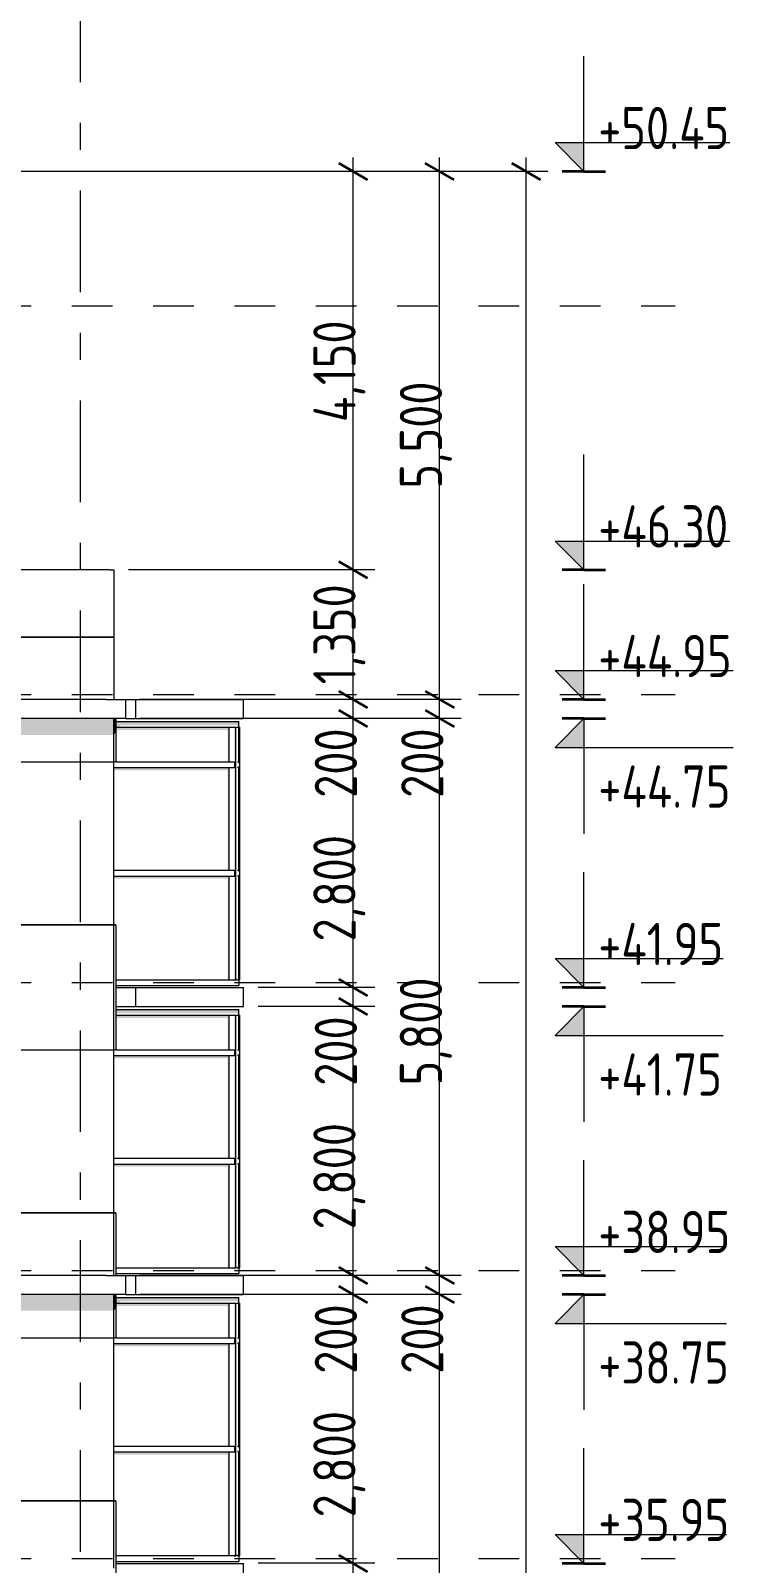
# Model space of a CAD drawing. Header units: millimetres. Extents: x 18162 to 7085488, y 72188 to 247925.
# Drawn here: x 4839423 to 4846736, y 118787 to 134753 of the extents above; entities that cross this region are included whole.
import ezdxf
from ezdxf.enums import TextEntityAlignment as Align

# ---------------------------------------------------------------- set-up
doc = ezdxf.new("R2010")
doc.units = ezdxf.units.MM
doc.header["$MEASUREMENT"] = 0
doc.linetypes.add('Dashed', pattern=[423.333333, 211.666667, -211.666667])
doc.linetypes.add('Double Dashed', pattern=[1093.611073, 529.166651, -211.666656, 141.111112, -211.666656])
for name, color, linetype in [('Finish - Wall', 7, 'Continuous'), ('Structural - Bearing', 7, 'Continuous'), ('Structural - Grid', 7, 'Continuous')]:
    doc.layers.add(name, color=color, linetype=linetype)
doc.styles.add('GENERATED_STYLE_3', font='', dxfattribs={"width": 0.8})
doc.styles.get('GENERATED_STYLE_3').set_extended_font_data('ISOCPEUR MON')
doc.dimstyles.new('GENERATED_STYLE__15', dxfattribs={"dimtxt": 440.00001, "dimasz": 228, "dimexe": 0.18, "dimexo": 150, "dimgap": 0, "dimtad": 1, "dimdec": 0, "dimzin": 0, "dimdsep": 46, "dimtxsty": 'GENERATED_STYLE_3', "dimblk": 'ARROWHEAD_2', "dimblk1": 'ARROWHEAD_2', "dimblk2": 'ARROWHEAD_2', "dimcen": 0.09, "dimclrd": 13, "dimclre": 13, "dimclrt": 13, "dimadec": 0, "dimazin": 0, "dimtfac": 1, "dimtdec": 4, "dimtmove": 0, "dimatfit": 3, "dimfxl": 1, "dimtolj": 1, "dimtzin": 0, "dimarcsym": 0})

# ---------------------------------------------------------------- blocks, each defined once
blk = doc.blocks.new('*X1899', base_point=(4860813, 82837))
at = {"layer": 'Structural - Bearing', "color": 8, "linetype": 'Continuous', "lineweight": 13}
for p, q in [((4834113, 121587), (4834113, 121557)), ((4835713, 121587), (4835713, 121557)), ((4837313, 121587), (4837313, 119437)), ((4838913, 121587), (4838913, 121137)), ((4837009, 121137), (4837313, 121137)), ((4837313, 121137), (4837640, 121137)), ((4839240, 121137), (4840013, 121137)), ((4840013, 121137), (4840290, 121137)), ((4837313, 119437), (4837009, 119437)), ((4837009, 119437), (4837313, 119437)), ((4837313, 119437), (4837640, 119437)), ((4837313, 119437), (4837313, 118837)), ((4837640, 119437), (4837313, 119437)), ((4838913, 119437), (4840013, 119437)), ((4838913, 119437), (4838913, 118837)), ((4840013, 119437), (4839240, 119437)), ((4840290, 119437), (4840013, 119437)), ((4840013, 119437), (4840290, 119437)), ((4834113, 118807), (4834113, 118787)), ((4835713, 118807), (4835713, 118787)), ((4837313, 118837), (4837313, 118737)), ((4838913, 118837), (4838913, 118737))]:
    blk.add_line(p, q, dxfattribs=at)
blk = doc.blocks.new('*X1903', base_point=(4860813, 82837))
at = {"layer": 'Structural - Bearing', "color": 7, "linetype": 'Continuous', "lineweight": 9}
for p, q in [((4840310, 119437), (4840290, 119437)), ((4840290, 119437), (4840310, 119437))]:
    blk.add_line(p, q, dxfattribs=at)
blk = doc.blocks.new('*X1915', base_point=(4860813, 82837))
at = {"layer": 'Structural - Bearing', "color": 8, "linetype": 'Continuous', "lineweight": 13}
for p, q in [((4837313, 124737), (4837313, 122437)), ((4838913, 124737), (4838913, 124137)), ((4834113, 124587), (4834113, 124557)), ((4835713, 124587), (4835713, 124557)), ((4837009, 124137), (4837313, 124137)), ((4837313, 124137), (4837640, 124137)), ((4839240, 124137), (4840013, 124137)), ((4840013, 124137), (4840290, 124137)), ((4837313, 122437), (4837009, 122437)), ((4837009, 122437), (4837313, 122437)), ((4837313, 122437), (4837640, 122437)), ((4837313, 122437), (4837313, 121837)), ((4837640, 122437), (4837313, 122437)), ((4838913, 122437), (4840013, 122437)), ((4838913, 122437), (4838913, 121837)), ((4840013, 122437), (4839240, 122437)), ((4840290, 122437), (4840013, 122437)), ((4840013, 122437), (4840290, 122437)), ((4837313, 121837), (4837313, 121787)), ((4838913, 121837), (4838913, 121787)), ((4834113, 121807), (4834113, 121787)), ((4835713, 121807), (4835713, 121787))]:
    blk.add_line(p, q, dxfattribs=at)
blk = doc.blocks.new('*X1918', base_point=(4860813, 82837))
at = {"layer": 'Structural - Bearing', "color": 7, "linetype": 'Continuous', "lineweight": 9}
blk.add_line((4840513, 121787), (4840513, 121587), dxfattribs=at)
blk = doc.blocks.new('*X1921', base_point=(4860813, 82837))
at = {"layer": 'Structural - Bearing', "color": 7, "linetype": 'Continuous', "lineweight": 9}
blk.add_line((4840310, 121137), (4840290, 121137), dxfattribs=at)
blk = doc.blocks.new('*X1922', base_point=(4860813, 82837))
at = {"layer": 'Structural - Bearing', "color": 7, "linetype": 'Continuous', "lineweight": 9}
for p, q in [((4840310, 122437), (4840290, 122437)), ((4840290, 122437), (4840310, 122437))]:
    blk.add_line(p, q, dxfattribs=at)
blk = doc.blocks.new('*X1929', base_point=(4860813, 82837))
at = {"layer": 'Structural - Bearing', "color": 8, "linetype": 'Continuous', "lineweight": 13}
for p, q in [((4834113, 127587), (4834113, 127557)), ((4835713, 127587), (4835713, 127557)), ((4837313, 127587), (4837313, 125437)), ((4838913, 127587), (4838913, 127137)), ((4837009, 127137), (4837313, 127137)), ((4837313, 127137), (4837640, 127137)), ((4839240, 127137), (4840013, 127137)), ((4840013, 127137), (4840290, 127137)), ((4837313, 125437), (4837009, 125437)), ((4837009, 125437), (4837313, 125437)), ((4837313, 125437), (4837640, 125437)), ((4837313, 125437), (4837313, 124837)), ((4837640, 125437), (4837313, 125437)), ((4838913, 125437), (4840013, 125437)), ((4838913, 125437), (4838913, 124837)), ((4840013, 125437), (4839240, 125437)), ((4840290, 125437), (4840013, 125437)), ((4840013, 125437), (4840290, 125437)), ((4834113, 124807), (4834113, 124787)), ((4835713, 124807), (4835713, 124787)), ((4837313, 124837), (4837313, 124737)), ((4838913, 124837), (4838913, 124737))]:
    blk.add_line(p, q, dxfattribs=at)
blk = doc.blocks.new('*X1931', base_point=(4860813, 82837))
at = {"layer": 'Structural - Bearing', "color": 7, "linetype": 'Continuous', "lineweight": 9}
blk.add_line((4840513, 124787), (4840513, 124587), dxfattribs=at)
blk = doc.blocks.new('*X1933', base_point=(4860813, 82837))
at = {"layer": 'Structural - Bearing', "color": 7, "linetype": 'Continuous', "lineweight": 9}
for p, q in [((4840310, 125437), (4840290, 125437)), ((4840290, 125437), (4840310, 125437))]:
    blk.add_line(p, q, dxfattribs=at)
blk = doc.blocks.new('*X1946', base_point=(4860813, 82837))
at = {"layer": 'Structural - Bearing', "color": 7, "linetype": 'Continuous', "lineweight": 9}
blk.add_line((4840513, 127787), (4840513, 127587), dxfattribs=at)
blk = doc.blocks.new('*X1950', base_point=(4860813, 82837))
at = {"layer": 'Structural - Bearing', "color": 7, "linetype": 'Continuous', "lineweight": 9}
for p, q in [((4840290, 128437), (4840240, 128437)), ((4840240, 128437), (4840290, 128437))]:
    blk.add_line(p, q, dxfattribs=at)
blk = doc.blocks.new('*X1951', base_point=(4860813, 82837))
at = {"layer": 'Structural - Bearing', "color": 7, "linetype": 'Continuous', "lineweight": 9}
for p, q in [((4830913, 129137), (4830913, 128437)), ((4832513, 129137), (4832513, 128437)), ((4834113, 129137), (4834113, 128437)), ((4835713, 129137), (4835713, 128437)), ((4837313, 129137), (4837313, 128437)), ((4838913, 129137), (4838913, 128437)), ((4829790, 128437), (4830413, 128437)), ((4830413, 128437), (4829790, 128437)), ((4830913, 128437), (4830413, 128437)), ((4830413, 128437), (4830913, 128437)), ((4830913, 128437), (4832013, 128437)), ((4830913, 128437), (4830913, 127837)), ((4832013, 128437), (4830913, 128437)), ((4832513, 128437), (4832013, 128437)), ((4832013, 128437), (4832513, 128437)), ((4832513, 128437), (4833613, 128437)), ((4832513, 128437), (4832513, 127837)), ((4833613, 128437), (4832513, 128437)), ((4834113, 128437), (4833613, 128437)), ((4833613, 128437), (4834113, 128437)), ((4834113, 128437), (4835213, 128437)), ((4834113, 128437), (4834113, 127837)), ((4835213, 128437), (4834113, 128437)), ((4835713, 128437), (4835213, 128437)), ((4835213, 128437), (4835713, 128437)), ((4835713, 128437), (4836813, 128437)), ((4835713, 128437), (4835713, 127837)), ((4836813, 128437), (4835713, 128437)), ((4837313, 128437), (4836813, 128437)), ((4836813, 128437), (4837313, 128437)), ((4837313, 128437), (4838413, 128437)), ((4837313, 128437), (4837313, 127837)), ((4838413, 128437), (4837313, 128437)), ((4838913, 128437), (4838413, 128437)), ((4838413, 128437), (4838913, 128437)), ((4838913, 128437), (4840013, 128437)), ((4838913, 128437), (4838913, 127837)), ((4840013, 128437), (4838913, 128437)), ((4840240, 128437), (4840013, 128437)), ((4840013, 128437), (4840240, 128437)), ((4830913, 127837), (4830913, 127787)), ((4832513, 127837), (4832513, 127787)), ((4834113, 127837), (4834113, 127787)), ((4835713, 127837), (4835713, 127787)), ((4837313, 127837), (4837313, 127787)), ((4838913, 127837), (4838913, 127787))]:
    blk.add_line(p, q, dxfattribs=at)
blk = doc.blocks.new('*D2077', base_point=(4860813, 82837))
at = {"color": 12, "linetype": 'Continuous', "lineweight": 35}
for p, q in [((4842630, 118873), (4842930, 118700)), ((4842630, 118673), (4842930, 118500))]:
    blk.add_line(p, q, dxfattribs=at)
at = {"color": 13, "linetype": 'Continuous', "lineweight": 13}
for p, q in [((4843005, 118787), (4841790, 118787)), ((4842780, 118587), (4842780, 118787)), ((4843005, 118587), (4841790, 118587))]:
    blk.add_line(p, q, dxfattribs=at)
blk = doc.blocks.new('ARROWHEAD_2')
at = {"color": 0, "linetype": 'Continuous', "lineweight": 0}
for p, q in [((0, 0), (-1, 0)), ((-0.378, -0.655), (0.378, 0.655))]:
    blk.add_line(p, q, dxfattribs=at)
blk = doc.blocks.new('*D2078', base_point=(4860813, 82837))
at = {"color": 12, "linetype": 'Continuous', "lineweight": 35}
for p, q in [((4842630, 121673), (4842930, 121500)), ((4842630, 118873), (4842930, 118700))]:
    blk.add_line(p, q, dxfattribs=at)
at = {"color": 13, "linetype": 'Continuous', "lineweight": 13}
for p, q in [((4843005, 121587), (4841790, 121587)), ((4842780, 118787), (4842780, 121587)), ((4843005, 118787), (4841790, 118787))]:
    blk.add_line(p, q, dxfattribs=at)
at = {"color": 13, "lineweight": 13, "char_height": 440, "attachment_point": 7, "rotation": 90, "style": 'GENERATED_STYLE_3'}
for s, insert in [('\\A1;{\\pql;\\fISOCPEUR MON|b0|i0|c0|p0;\\W0.800000;200}', (4842820, 120762)), ('\\A1;{\\pql;\\fISOCPEUR MON|b0|i0|c0|p0;\\W0.800000;2,800}', (4842908, 119265))]:
    blk.add_mtext(s, dxfattribs=dict(at, insert=insert))
blk = doc.blocks.new('*D2079', base_point=(4860813, 82837))
at = {"color": 12, "linetype": 'Continuous', "lineweight": 35}
for p, q in [((4842630, 121873), (4842930, 121700)), ((4842630, 121673), (4842930, 121500))]:
    blk.add_line(p, q, dxfattribs=at)
at = {"color": 13, "linetype": 'Continuous', "lineweight": 13}
for p, q in [((4842780, 121587), (4842780, 121787)), ((4843005, 121587), (4841790, 121587))]:
    blk.add_line(p, q, dxfattribs=at)
blk = doc.blocks.new('*D2080', base_point=(4860813, 82837))
at = {"color": 13, "linetype": 'Continuous', "lineweight": 13}
for p, q in [((4843005, 124587), (4841790, 124587)), ((4842780, 121787), (4842780, 124587)), ((4843005, 121787), (4841790, 121787)), ((4842780, 121587), (4842780, 121787))]:
    blk.add_line(p, q, dxfattribs=at)
at = {"color": 12, "linetype": 'Continuous', "lineweight": 35}
for p, q in [((4842630, 124673), (4842930, 124500)), ((4842630, 121873), (4842930, 121700))]:
    blk.add_line(p, q, dxfattribs=at)
at = {"color": 13, "lineweight": 13, "char_height": 440, "attachment_point": 7, "rotation": 90, "style": 'GENERATED_STYLE_3'}
for s, insert in [('\\A1;{\\pql;\\fISOCPEUR MON|b0|i0|c0|p0;\\W0.800000;200}', (4842820, 123762)), ('\\A1;{\\pql;\\fISOCPEUR MON|b0|i0|c0|p0;\\W0.800000;2,800}', (4842908, 122265))]:
    blk.add_mtext(s, dxfattribs=dict(at, insert=insert))
blk = doc.blocks.new('*D2081', base_point=(4860813, 82837))
at = {"color": 12, "linetype": 'Continuous', "lineweight": 35}
for p, q in [((4842630, 124873), (4842930, 124700)), ((4842630, 124673), (4842930, 124500))]:
    blk.add_line(p, q, dxfattribs=at)
at = {"color": 13, "linetype": 'Continuous', "lineweight": 13}
for p, q in [((4843005, 124787), (4841790, 124787)), ((4842780, 124587), (4842780, 124787))]:
    blk.add_line(p, q, dxfattribs=at)
blk = doc.blocks.new('*D2082', base_point=(4860813, 82837))
at = {"color": 12, "linetype": 'Continuous', "lineweight": 35}
for p, q in [((4842630, 127673), (4842930, 127500)), ((4842630, 124873), (4842930, 124700))]:
    blk.add_line(p, q, dxfattribs=at)
at = {"color": 13, "linetype": 'Continuous', "lineweight": 13}
blk.add_line((4842780, 124787), (4842780, 127587), dxfattribs=at)
at = {"color": 13, "lineweight": 13, "char_height": 440, "attachment_point": 7, "rotation": 90, "style": 'GENERATED_STYLE_3'}
for s, insert in [('\\A1;{\\pql;\\fISOCPEUR MON|b0|i0|c0|p0;\\W0.800000;200}', (4842820, 126762)), ('\\A1;{\\pql;\\fISOCPEUR MON|b0|i0|c0|p0;\\W0.800000;2,800}', (4842908, 125265))]:
    blk.add_mtext(s, dxfattribs=dict(at, insert=insert))
blk = doc.blocks.new('*D2083', base_point=(4860813, 82837))
at = {"color": 12, "linetype": 'Continuous', "lineweight": 35}
for p, q in [((4842630, 127873), (4842930, 127700)), ((4842630, 127673), (4842930, 127500))]:
    blk.add_line(p, q, dxfattribs=at)
at = {"color": 13, "linetype": 'Continuous', "lineweight": 13}
for p, q in [((4842780, 127587), (4842780, 127787)), ((4843005, 127587), (4841790, 127587)), ((4842780, 124787), (4842780, 127587))]:
    blk.add_line(p, q, dxfattribs=at)
blk = doc.blocks.new('*D2084', base_point=(4860813, 82837))
at = {"color": 12, "linetype": 'Continuous', "lineweight": 35}
for p, q in [((4842630, 129223), (4842930, 129050)), ((4842630, 127873), (4842930, 127700))]:
    blk.add_line(p, q, dxfattribs=at)
at = {"color": 13, "linetype": 'Continuous', "lineweight": 13}
for p, q in [((4843005, 129137), (4840440, 129137)), ((4842780, 127787), (4842780, 129137)), ((4843005, 127787), (4841790, 127787)), ((4842780, 127587), (4842780, 127787))]:
    blk.add_line(p, q, dxfattribs=at)
at = {"color": 13, "lineweight": 13, "insert": (4842908, 127944), "char_height": 440, "attachment_point": 7, "rotation": 90, "style": 'GENERATED_STYLE_3'}
blk.add_mtext('\\A1;{\\pql;\\fISOCPEUR MON|b0|i0|c0|p0;\\W0.800000;1,350}', dxfattribs=at)
blk = doc.blocks.new('*D2085', base_point=(4860813, 82837))
at = {"color": 12, "linetype": 'Continuous', "lineweight": 35}
for p, q in [((4842930, 133200), (4842630, 133373)), ((4842630, 129223), (4842930, 129050))]:
    blk.add_line(p, q, dxfattribs=at)
at = {"color": 13, "linetype": 'Continuous', "lineweight": 13}
for p, q in [((4842780, 133287), (4842780, 133433)), ((4843005, 133287), (4829940, 133287)), ((4842780, 129137), (4842780, 133287))]:
    blk.add_line(p, q, dxfattribs=at)
at = {"color": 13, "lineweight": 13, "insert": (4842908, 130676), "char_height": 440, "attachment_point": 7, "rotation": 90, "style": 'GENERATED_STYLE_3'}
blk.add_mtext('\\A1;{\\pql;\\fISOCPEUR MON|b0|i0|c0|p0;\\W0.800000;4,150}', dxfattribs=at)
blk = doc.blocks.new('*D2088', base_point=(4860813, 82837))
at = {"color": 12, "linetype": 'Continuous', "lineweight": 35}
for p, q in [((4843530, 121673), (4843830, 121500)), ((4843530, 88873), (4843830, 88700))]:
    blk.add_line(p, q, dxfattribs=at)
at = {"color": 13, "linetype": 'Continuous', "lineweight": 13}
for p, q in [((4843905, 121587), (4840560, 121587)), ((4843680, 88787), (4843680, 121587)), ((4843905, 88787), (4840640, 88787)), ((4843680, 88587), (4843680, 88787))]:
    blk.add_line(p, q, dxfattribs=at)
at = {"color": 13, "lineweight": 13, "char_height": 440, "attachment_point": 7, "rotation": 90, "style": 'GENERATED_STYLE_3'}
for s, insert in [('\\A1;{\\pql;\\fISOCPEUR MON|b0|i0|c0|p0;\\W0.800000;200}', (4843720, 120762)), ('\\A1;{\\pql;\\fISOCPEUR MON|b0|i0|c0|p0;\\W0.800000;32,800}', (4843808, 104142))]:
    blk.add_mtext(s, dxfattribs=dict(at, insert=insert))
blk = doc.blocks.new('*D2089', base_point=(4860813, 82837))
at = {"color": 12, "linetype": 'Continuous', "lineweight": 35}
for p, q in [((4843530, 121873), (4843830, 121700)), ((4843530, 121673), (4843830, 121500))]:
    blk.add_line(p, q, dxfattribs=at)
at = {"color": 13, "linetype": 'Continuous', "lineweight": 13}
for p, q in [((4843905, 121787), (4840560, 121787)), ((4843680, 121587), (4843680, 121787)), ((4843905, 121587), (4840560, 121587))]:
    blk.add_line(p, q, dxfattribs=at)
blk = doc.blocks.new('*D2090', base_point=(4860813, 82837))
at = {"color": 13, "linetype": 'Continuous', "lineweight": 13}
for p, q in [((4843905, 127587), (4840560, 127587)), ((4843680, 121787), (4843680, 127587)), ((4843905, 121787), (4840560, 121787))]:
    blk.add_line(p, q, dxfattribs=at)
at = {"color": 12, "linetype": 'Continuous', "lineweight": 35}
for p, q in [((4843530, 127673), (4843830, 127500)), ((4843530, 121873), (4843830, 121700))]:
    blk.add_line(p, q, dxfattribs=at)
at = {"color": 13, "lineweight": 13, "char_height": 440, "attachment_point": 7, "rotation": 90, "style": 'GENERATED_STYLE_3'}
for s, insert in [('\\A1;{\\pql;\\fISOCPEUR MON|b0|i0|c0|p0;\\W0.800000;200}', (4843720, 126762)), ('\\A1;{\\pql;\\fISOCPEUR MON|b0|i0|c0|p0;\\W0.800000;5,800}', (4843808, 123765))]:
    blk.add_mtext(s, dxfattribs=dict(at, insert=insert))
blk = doc.blocks.new('*D2091', base_point=(4860813, 82837))
at = {"color": 13, "linetype": 'Continuous', "lineweight": 13}
for p, q in [((4843905, 127787), (4840560, 127787)), ((4843680, 127587), (4843680, 127787)), ((4843905, 127587), (4840560, 127587))]:
    blk.add_line(p, q, dxfattribs=at)
at = {"color": 12, "linetype": 'Continuous', "lineweight": 35}
for p, q in [((4843530, 127873), (4843830, 127700)), ((4843530, 127673), (4843830, 127500))]:
    blk.add_line(p, q, dxfattribs=at)
blk = doc.blocks.new('*D2092', base_point=(4860813, 82837))
at = {"color": 12, "linetype": 'Continuous', "lineweight": 35}
for p, q in [((4843830, 133200), (4843530, 133373)), ((4843530, 127873), (4843830, 127700))]:
    blk.add_line(p, q, dxfattribs=at)
at = {"color": 13, "linetype": 'Continuous', "lineweight": 13}
for p, q in [((4843680, 133287), (4843680, 133433)), ((4843905, 133287), (4829940, 133287)), ((4843680, 127787), (4843680, 133287)), ((4843905, 127787), (4840560, 127787))]:
    blk.add_line(p, q, dxfattribs=at)
at = {"color": 13, "lineweight": 13, "insert": (4843808, 129983), "char_height": 440, "attachment_point": 7, "rotation": 90, "style": 'GENERATED_STYLE_3'}
blk.add_mtext('\\A1;{\\pql;\\fISOCPEUR MON|b0|i0|c0|p0;\\W0.800000;5,500}', dxfattribs=at)
blk = doc.blocks.new('*D2093', base_point=(4860813, 82837))
at = {"color": 13, "linetype": 'Continuous', "lineweight": 13}
for p, q in [((4844581, 82737), (4844581, 133287)), ((4844806, 82737), (4840440, 82737)), ((4844581, 82537), (4844581, 82737)), ((4844806, 82537), (4844356, 82537)), ((4844581, 82390), (4844581, 82537))]:
    blk.add_line(p, q, dxfattribs=at)
at = {"color": 12, "linetype": 'Continuous', "lineweight": 35}
for p, q in [((4844431, 82823), (4844731, 82650)), ((4844431, 82623), (4844731, 82450))]:
    blk.add_line(p, q, dxfattribs=at)
at = {"color": 13, "lineweight": 13, "insert": (4844621, 81712), "char_height": 440, "attachment_point": 7, "rotation": 90, "style": 'GENERATED_STYLE_3'}
blk.add_mtext('\\A1;{\\pql;\\fISOCPEUR MON|b0|i0|c0|p0;\\W0.800000;200}', dxfattribs=at)
blk = doc.blocks.new('*D2094', base_point=(4860813, 82837))
at = {"color": 12, "linetype": 'Continuous', "lineweight": 35}
for p, q in [((4844731, 133200), (4844431, 133373)), ((4844431, 82823), (4844731, 82650))]:
    blk.add_line(p, q, dxfattribs=at)
at = {"color": 13, "linetype": 'Continuous', "lineweight": 13}
for p, q in [((4844581, 133287), (4844581, 133433)), ((4844806, 133287), (4829940, 133287)), ((4844581, 82737), (4844581, 133287))]:
    blk.add_line(p, q, dxfattribs=at)
at = {"color": 13, "lineweight": 13, "insert": (4844708, 107335), "char_height": 440, "attachment_point": 7, "rotation": 90, "style": 'GENERATED_STYLE_3'}
blk.add_mtext('\\A1;{\\pql;\\fISOCPEUR MON|b0|i0|c0|p0;\\W0.800000;50,550}', dxfattribs=at)
blk = doc.blocks.new('Standard grid marker[373]_3', base_point=(4839940, 142837))
at = {"layer": 'Structural - Grid', "color": 13, "linetype": 'Double Dashed', "lineweight": 13, "ltscale": 2}
blk.add_line((4839940, 141837), (4839940, 80337), dxfattribs=at)
at = {"layer": 'Structural - Grid', "color": 13, "lineweight": 13, "style": 'GENERATED_STYLE_3'}
blk.add_attdef('AC_MarkerText_1', text='', height=500, rotation=360, dxfattribs=at).set_placement((4839940, 78987), align=Align.TOP_CENTER)

msp = doc.modelspace()

# ---------------------------------------------------------------- hatches: boundary and pattern name
at = {"linetype": 'Continuous', "lineweight": 13}
for points in [[(4845181.3, 133286.7), (4845181.3, 133586.7), (4844881.3, 133586.7)], [(4845181.3, 129136.7), (4845181.3, 129436.7), (4844881.3, 129436.7)], [(4845181.3, 127786.7), (4845181.3, 128086.7), (4844881.3, 128086.7)], [(4845181.3, 127586.7), (4844881.3, 127286.7), (4845181.3, 127286.7)], [(4845181.3, 124786.7), (4845181.3, 125086.7), (4844881.3, 125086.7)], [(4845181.3, 124586.7), (4844881.3, 124286.7), (4845181.3, 124286.7)], [(4845181.3, 121786.7), (4845181.3, 122086.7), (4844881.3, 122086.7)], [(4845181.3, 121586.7), (4844881.3, 121286.7), (4845181.3, 121286.7)], [(4845181.3, 118786.7), (4845181.3, 119086.7), (4844881.3, 119086.7)]]:
    msp.add_hatch(color=13, dxfattribs=at).paths.add_polyline_path(points)
at = {"layer": 'Finish - Wall', "linetype": 'Continuous', "lineweight": 0}
for points in [[(4840309.5, 127556.7), (4840309.5, 127496.7), (4840346.3, 127496.7), (4840359.9, 127516), (4841589.5, 127516), (4841589.5, 127556.7)], [(4841489.5, 127496.7), (4840309.5, 127496.7), (4840309.5, 127444.7), (4840326.3, 127468.4), (4841474.5, 127468.4), (4841474.5, 127136.7), (4841489.5, 127136.7)], [(4841489.5, 127496.7), (4841489.5, 127489.6), (4841542.1, 127489.6), (4841542.1, 127496.7)], [(4841542.1, 127136.7), (4841547.1, 127136.7), (4841547.1, 127106.7), (4841559.5, 127106.7), (4841559.5, 127496.7), (4841542.1, 127496.7)], [(4841571.9, 127496.7), (4841576.9, 127489.6), (4841576.9, 127496.7)], [(4841576.9, 127496.7), (4841576.9, 127489.6), (4841584.5, 127489.6), (4841589.5, 127496.7)], [(4841542.1, 126006.7), (4841547.1, 126006.7), (4841547.1, 125976.7), (4841559.5, 125976.7), (4841559.5, 127106.7), (4841547.1, 127106.7), (4841547.1, 127076.7), (4841542.1, 127076.7)], [(4841576.9, 127136.7), (4841583.2, 127127.8), (4841589.5, 127124.1)], [(4841589.5, 127124.1), (4841589.5, 127136.7), (4841576.9, 127136.7)], [(4840289.5, 127048.4), (4841474.5, 127048.4), (4841474.5, 126006.7), (4841489.5, 126006.7), (4841489.5, 127076.7), (4840289.5, 127076.7)], [(4841489.5, 127076.7), (4841489.5, 127069.6), (4841542.1, 127069.6), (4841542.1, 127076.7)], [(4841589.5, 125994.1), (4841576.9, 126006.7), (4841583.2, 125997.8)], [(4841589.5, 126006.7), (4841576.9, 126006.7), (4841589.5, 125994.1)], [(4840289.5, 125946.7), (4840289.5, 125918.4), (4841474.5, 125918.4), (4841474.5, 124866.7), (4841489.5, 124866.7), (4841489.5, 125946.7)], [(4841489.5, 125946.7), (4841489.5, 125939.6), (4841542.1, 125939.6), (4841542.1, 125946.7)], [(4841542.1, 124866.7), (4841559.5, 124866.7), (4841559.5, 125976.7), (4841547.1, 125976.7), (4841547.1, 125946.7), (4841542.1, 125946.7)], [(4841547.1, 124866.7), (4841547.1, 124849.1), (4841571.9, 124866.7)], [(4841589.5, 124556.7), (4840309.5, 124556.7), (4840309.5, 124516), (4841589.5, 124516)], [(4841489.5, 124496.7), (4840309.5, 124496.7), (4840309.5, 124468.4), (4841474.5, 124468.4), (4841474.5, 124136.7), (4841489.5, 124136.7)], [(4841542.1, 124496.7), (4841489.5, 124496.7), (4841489.5, 124489.6), (4841542.1, 124489.6)], [(4841542.1, 124136.7), (4841547.1, 124136.7), (4841547.1, 124106.7), (4841559.5, 124106.7), (4841559.5, 124496.7), (4841542.1, 124496.7)], [(4841571.9, 124496.7), (4841576.9, 124489.6), (4841576.9, 124496.7)], [(4841576.9, 124496.7), (4841576.9, 124489.6), (4841584.5, 124489.6), (4841589.5, 124496.7)], [(4840289.5, 124076.7), (4840289.5, 124048.4), (4841474.5, 124048.4), (4841474.5, 123006.7), (4841489.5, 123006.7), (4841489.5, 124076.7)], [(4841489.5, 124076.7), (4841489.5, 124069.6), (4841542.1, 124069.6), (4841542.1, 124076.7)], [(4841542.1, 123006.7), (4841547.1, 123006.7), (4841547.1, 122976.7), (4841559.5, 122976.7), (4841559.5, 124106.7), (4841547.1, 124106.7), (4841547.1, 124076.7), (4841542.1, 124076.7)], [(4841589.5, 124124.1), (4841576.9, 124136.7), (4841583.2, 124127.8)], [(4841589.5, 124124.1), (4841589.5, 124136.7), (4841576.9, 124136.7)], [(4840289.5, 122918.4), (4841474.5, 122918.4), (4841474.5, 121866.7), (4841489.5, 121866.7), (4841489.5, 122946.7), (4840289.5, 122946.7)], [(4841542.1, 122946.7), (4841489.5, 122946.7), (4841489.5, 122939.6), (4841542.1, 122939.6)], [(4841542.1, 121866.7), (4841559.5, 121866.7), (4841559.5, 122976.7), (4841547.1, 122976.7), (4841547.1, 122946.7), (4841542.1, 122946.7)], [(4841589.5, 122994.1), (4841576.9, 123006.7), (4841583.2, 122997.8)], [(4841589.5, 123006.7), (4841576.9, 123006.7), (4841589.5, 122994.1)], [(4841547.1, 121866.7), (4841547.1, 121849.1), (4841571.9, 121866.7)], [(4840309.5, 121496.7), (4840346.3, 121496.7), (4840359.9, 121516), (4841589.5, 121516), (4841589.5, 121556.7), (4840309.5, 121556.7)], [(4841489.5, 121496.7), (4840309.5, 121496.7), (4840309.5, 121444.7), (4840326.3, 121468.4), (4841474.5, 121468.4), (4841474.5, 121136.7), (4841489.5, 121136.7)], [(4841542.1, 121496.7), (4841489.5, 121496.7), (4841489.5, 121489.6), (4841542.1, 121489.6)], [(4841542.1, 121136.7), (4841547.1, 121136.7), (4841547.1, 121106.7), (4841559.5, 121106.7), (4841559.5, 121496.7), (4841542.1, 121496.7)], [(4841571.9, 121496.7), (4841576.9, 121489.6), (4841576.9, 121496.7)], [(4841589.5, 121496.7), (4841576.9, 121496.7), (4841576.9, 121489.6), (4841584.5, 121489.6)], [(4840289.5, 121076.7), (4840289.5, 121048.4), (4841474.5, 121048.4), (4841474.5, 120006.7), (4841489.5, 120006.7), (4841489.5, 121076.7)], [(4841489.5, 121076.7), (4841489.5, 121069.6), (4841542.1, 121069.6), (4841542.1, 121076.7)], [(4841542.1, 120006.7), (4841547.1, 120006.7), (4841547.1, 119976.7), (4841559.5, 119976.7), (4841559.5, 121106.7), (4841547.1, 121106.7), (4841547.1, 121076.7), (4841542.1, 121076.7)], [(4841576.9, 121136.7), (4841583.2, 121127.8), (4841589.5, 121124.1)], [(4841589.5, 121124.1), (4841589.5, 121136.7), (4841576.9, 121136.7)], [(4840289.5, 119946.7), (4840289.5, 119918.4), (4841474.5, 119918.4), (4841474.5, 118866.7), (4841489.5, 118866.7), (4841489.5, 119946.7)], [(4841542.1, 119946.7), (4841489.5, 119946.7), (4841489.5, 119939.6), (4841542.1, 119939.6)], [(4841542.1, 118866.7), (4841559.5, 118866.7), (4841559.5, 119976.7), (4841547.1, 119976.7), (4841547.1, 119946.7), (4841542.1, 119946.7)], [(4841589.5, 119994.1), (4841576.9, 120006.7), (4841583.2, 119997.8)], [(4841589.5, 120006.7), (4841576.9, 120006.7), (4841589.5, 119994.1)], [(4841547.1, 118866.7), (4841547.1, 118849.1), (4841571.9, 118866.7)]]:
    msp.add_hatch(color=49, dxfattribs=at).paths.add_polyline_path(points)
at = {"layer": 'Structural - Bearing', "linetype": 'Continuous', "lineweight": 0}
for points in [[(4833489.5, 127556.7), (4836989.5, 127556.7), (4836989.5, 127496.7), (4837009, 127496.7), (4837009, 127417.4), (4840289.5, 127417.4), (4840289.5, 127586.7), (4836149.5, 127586.7), (4833489.5, 127586.7)], [(4840309.5, 127586.7), (4840289.5, 127586.7), (4840289.5, 127416.4), (4840309.5, 127444.7)], [(4833489.5, 121556.7), (4836989.5, 121556.7), (4836989.5, 121496.7), (4837009, 121496.7), (4837009, 121417.4), (4840289.5, 121417.4), (4840289.5, 121586.7), (4836149.5, 121586.7), (4833489.5, 121586.7)], [(4840289.5, 121586.7), (4840289.5, 121416.4), (4840309.5, 121444.7), (4840309.5, 121586.7)]]:
    msp.add_hatch(color=49, dxfattribs=at).paths.add_polyline_path(points)

# ---------------------------------------------------------------- linework, layer by layer
at = {"color": 13, "linetype": 'Continuous', "lineweight": 13}
for p, q in [((4845181.3, 133286.7), (4845181.3, 134486.7)), ((4845181.3, 133286.7), (4844881.3, 133586.7)), ((4844881.3, 133586.7), (4845181.3, 133586.7)), ((4845181.3, 133586.7), (4846701.3, 133586.7)), ((4845181.3, 129136.7), (4845181.3, 130336.7)), ((4845181.3, 129136.7), (4844881.3, 129436.7)), ((4844881.3, 129436.7), (4845181.3, 129436.7)), ((4845181.3, 129436.7), (4846701.3, 129436.7)), ((4845181.3, 127786.7), (4845181.3, 128986.7)), ((4845181.3, 127786.7), (4844881.3, 128086.7)), ((4844881.3, 128086.7), (4845181.3, 128086.7)), ((4845181.3, 128086.7), (4846736.4, 128086.7)), ((4845181.3, 127586.7), (4844881.3, 127286.7)), ((4845181.3, 127586.7), (4845181.3, 126386.7)), ((4844881.3, 127286.7), (4845181.3, 127286.7)), ((4845181.3, 127286.7), (4846736.4, 127286.7)), ((4845181.3, 124786.7), (4845181.3, 125986.7)), ((4845181.3, 124786.7), (4844881.3, 125086.7)), ((4844881.3, 125086.7), (4845181.3, 125086.7)), ((4845181.3, 125086.7), (4846631.1, 125086.7)), ((4845181.3, 124586.7), (4844881.3, 124286.7)), ((4845181.3, 124586.7), (4845181.3, 123386.7)), ((4844881.3, 124286.7), (4845181.3, 124286.7)), ((4845181.3, 124286.7), (4846631.1, 124286.7)), ((4845181.3, 121786.7), (4845181.3, 122986.7)), ((4845181.3, 121786.7), (4844881.3, 122086.7)), ((4844881.3, 122086.7), (4845181.3, 122086.7)), ((4845181.3, 122086.7), (4846666.2, 122086.7)), ((4845181.3, 121586.7), (4844881.3, 121286.7)), ((4845181.3, 121586.7), (4845181.3, 120386.7)), ((4844881.3, 121286.7), (4845181.3, 121286.7)), ((4845181.3, 121286.7), (4846666.2, 121286.7)), ((4845181.3, 118786.7), (4845181.3, 119986.7)), ((4845181.3, 118786.7), (4844881.3, 119086.7)), ((4844881.3, 119086.7), (4845181.3, 119086.7)), ((4845181.3, 119086.7), (4846666.2, 119086.7))]:
    msp.add_line(p, q, dxfattribs=at)
at = {"color": 12, "linetype": 'Continuous', "lineweight": 35}
for p, q in [((4845181.3, 133286.7), (4844956.3, 133286.7)), ((4845181.3, 133286.7), (4845406.3, 133286.7)), ((4845181.3, 129136.7), (4844956.3, 129136.7)), ((4845181.3, 129136.7), (4845406.3, 129136.7)), ((4845181.3, 127786.7), (4844956.3, 127786.7)), ((4845181.3, 127786.7), (4845406.3, 127786.7)), ((4845181.3, 127586.7), (4844956.3, 127586.7)), ((4845181.3, 127586.7), (4845406.3, 127586.7)), ((4845181.3, 124786.7), (4844956.3, 124786.7)), ((4845181.3, 124786.7), (4845406.3, 124786.7)), ((4845181.3, 124586.7), (4844956.3, 124586.7)), ((4845181.3, 124586.7), (4845406.3, 124586.7)), ((4845181.3, 121786.7), (4844956.3, 121786.7)), ((4845181.3, 121786.7), (4845406.3, 121786.7)), ((4845181.3, 121586.7), (4844956.3, 121586.7)), ((4845181.3, 121586.7), (4845406.3, 121586.7)), ((4845181.3, 118786.7), (4844956.3, 118786.7)), ((4845181.3, 118786.7), (4845406.3, 118786.7))]:
    msp.add_line(p, q, dxfattribs=at)
at = {"color": 8, "linetype": 'Dashed', "lineweight": 13, "ltscale": 2}
for p, q in [((4805138.5, 131886.7), (4846132, 131886.7)), ((4805138.5, 127836.7), (4846132, 127836.7)), ((4805138.5, 124836.7), (4846132, 124836.7)), ((4805138.5, 121836.7), (4846132, 121836.7)), ((4805138.5, 118836.7), (4846132, 118836.7))]:
    msp.add_line(p, q, dxfattribs=at)
at = {"layer": 'Finish - Wall', "color": 7, "linetype": 'Continuous', "lineweight": 9}
for p, q in [((4840309.5, 127556.7), (4841589.5, 127556.7)), ((4840309.5, 127496.7), (4841547.1, 127496.7)), ((4841489.5, 127136.7), (4841489.5, 127496.7)), ((4841547.1, 127496.7), (4841559.5, 127496.7)), ((4841559.5, 127496.7), (4841571.9, 127496.7)), ((4841559.5, 127106.7), (4841559.5, 127496.7)), ((4841571.9, 127496.7), (4841589.5, 127496.7)), ((4841589.5, 127496.7), (4841589.5, 127556.7)), ((4841589.5, 127496.7), (4841601.9, 127496.7)), ((4841589.5, 127136.7), (4841589.5, 127496.7)), ((4841601.9, 127106.7), (4841601.9, 127496.7)), ((4840309.5, 127136.7), (4841547.1, 127136.7)), ((4841547.1, 127076.7), (4841547.1, 127136.7)), ((4841559.5, 125976.7), (4841559.5, 127106.7)), ((4841576.9, 127136.7), (4841589.5, 127136.7)), ((4841589.5, 127136.7), (4841589.5, 127124.1)), ((4841601.9, 125976.7), (4841601.9, 127106.7)), ((4840289.5, 127076.7), (4841547.1, 127076.7)), ((4841489.5, 126006.7), (4841489.5, 127076.7)), ((4841589.5, 127076.7), (4841576.9, 127076.7)), ((4841589.5, 127089.3), (4841589.5, 127076.7)), ((4841589.5, 126006.7), (4841589.5, 127076.7)), ((4840289.5, 126006.7), (4841547.1, 126006.7)), ((4841547.1, 125946.7), (4841547.1, 126006.7)), ((4841576.9, 126006.7), (4841589.5, 126006.7)), ((4841589.5, 126006.7), (4841589.5, 125994.1)), ((4840289.5, 125946.7), (4841547.1, 125946.7)), ((4841489.5, 124866.7), (4841489.5, 125946.7)), ((4841559.5, 124866.7), (4841559.5, 125976.7)), ((4841589.5, 125946.7), (4841576.9, 125946.7)), ((4841589.5, 125959.3), (4841589.5, 125946.7)), ((4841589.5, 124866.7), (4841589.5, 125946.7)), ((4841601.9, 124866.7), (4841601.9, 125976.7)), ((4840309.5, 124866.7), (4841547.1, 124866.7)), ((4841559.5, 124866.7), (4841547.1, 124866.7)), ((4841571.9, 124866.7), (4841559.5, 124866.7)), ((4841571.9, 124866.7), (4841589.5, 124866.7)), ((4841601.9, 124866.7), (4841589.5, 124866.7)), ((4841589.5, 124866.7), (4841589.5, 124806.7)), ((4840309.5, 124806.7), (4841589.5, 124806.7)), ((4840309.5, 124556.7), (4841589.5, 124556.7)), ((4841589.5, 124496.7), (4841589.5, 124556.7)), ((4840309.5, 124496.7), (4841547.1, 124496.7)), ((4841489.5, 124136.7), (4841489.5, 124496.7)), ((4841547.1, 124496.7), (4841559.5, 124496.7)), ((4841559.5, 124496.7), (4841571.9, 124496.7)), ((4841559.5, 124106.7), (4841559.5, 124496.7)), ((4841571.9, 124496.7), (4841589.5, 124496.7)), ((4841589.5, 124496.7), (4841601.9, 124496.7)), ((4841589.5, 124136.7), (4841589.5, 124496.7)), ((4841601.9, 124106.7), (4841601.9, 124496.7)), ((4840289.5, 124076.7), (4841547.1, 124076.7)), ((4840309.5, 124136.7), (4841547.1, 124136.7)), ((4841489.5, 123006.7), (4841489.5, 124076.7)), ((4841547.1, 124076.7), (4841547.1, 124136.7)), ((4841559.5, 122976.7), (4841559.5, 124106.7)), ((4841576.9, 124136.7), (4841589.5, 124136.7)), ((4841589.5, 124076.7), (4841576.9, 124076.7)), ((4841589.5, 124136.7), (4841589.5, 124124.1)), ((4841589.5, 124089.3), (4841589.5, 124076.7)), ((4841589.5, 123006.7), (4841589.5, 124076.7)), ((4841601.9, 122976.7), (4841601.9, 124106.7)), ((4840289.5, 123006.7), (4841547.1, 123006.7)), ((4840289.5, 122946.7), (4841547.1, 122946.7)), ((4841489.5, 121866.7), (4841489.5, 122946.7)), ((4841547.1, 122946.7), (4841547.1, 123006.7)), ((4841559.5, 121866.7), (4841559.5, 122976.7)), ((4841576.9, 123006.7), (4841589.5, 123006.7)), ((4841589.5, 122946.7), (4841576.9, 122946.7)), ((4841589.5, 123006.7), (4841589.5, 122994.1)), ((4841589.5, 122959.3), (4841589.5, 122946.7)), ((4841589.5, 121866.7), (4841589.5, 122946.7)), ((4841601.9, 121866.7), (4841601.9, 122976.7)), ((4840309.5, 121866.7), (4841547.1, 121866.7)), ((4841559.5, 121866.7), (4841547.1, 121866.7)), ((4841571.9, 121866.7), (4841559.5, 121866.7)), ((4841571.9, 121866.7), (4841589.5, 121866.7)), ((4841601.9, 121866.7), (4841589.5, 121866.7)), ((4841589.5, 121866.7), (4841589.5, 121806.7)), ((4840309.5, 121806.7), (4841589.5, 121806.7)), ((4840309.5, 121556.7), (4841589.5, 121556.7)), ((4841589.5, 121496.7), (4841589.5, 121556.7)), ((4840309.5, 121496.7), (4841547.1, 121496.7)), ((4841489.5, 121136.7), (4841489.5, 121496.7)), ((4841547.1, 121496.7), (4841559.5, 121496.7)), ((4841559.5, 121496.7), (4841571.9, 121496.7)), ((4841559.5, 121106.7), (4841559.5, 121496.7)), ((4841571.9, 121496.7), (4841589.5, 121496.7)), ((4841589.5, 121496.7), (4841601.9, 121496.7)), ((4841589.5, 121136.7), (4841589.5, 121496.7)), ((4841601.9, 121106.7), (4841601.9, 121496.7)), ((4840289.5, 121076.7), (4841547.1, 121076.7)), ((4840309.5, 121136.7), (4841547.1, 121136.7)), ((4841489.5, 120006.7), (4841489.5, 121076.7)), ((4841547.1, 121076.7), (4841547.1, 121136.7)), ((4841559.5, 119976.7), (4841559.5, 121106.7)), ((4841576.9, 121136.7), (4841589.5, 121136.7)), ((4841589.5, 121076.7), (4841576.9, 121076.7)), ((4841589.5, 121136.7), (4841589.5, 121124.1)), ((4841589.5, 121089.3), (4841589.5, 121076.7)), ((4841589.5, 120006.7), (4841589.5, 121076.7)), ((4841601.9, 119976.7), (4841601.9, 121106.7)), ((4840289.5, 120006.7), (4841547.1, 120006.7)), ((4840289.5, 119946.7), (4841547.1, 119946.7)), ((4841489.5, 118866.7), (4841489.5, 119946.7)), ((4841547.1, 119946.7), (4841547.1, 120006.7)), ((4841559.5, 118866.7), (4841559.5, 119976.7)), ((4841576.9, 120006.7), (4841589.5, 120006.7)), ((4841589.5, 119946.7), (4841576.9, 119946.7)), ((4841589.5, 120006.7), (4841589.5, 119994.1)), ((4841589.5, 119959.3), (4841589.5, 119946.7)), ((4841589.5, 118866.7), (4841589.5, 119946.7)), ((4841601.9, 118866.7), (4841601.9, 119976.7)), ((4840309.5, 118866.7), (4841547.1, 118866.7)), ((4840309.5, 118806.7), (4841589.5, 118806.7)), ((4841559.5, 118866.7), (4841547.1, 118866.7)), ((4841571.9, 118866.7), (4841559.5, 118866.7)), ((4841571.9, 118866.7), (4841589.5, 118866.7)), ((4841601.9, 118866.7), (4841589.5, 118866.7)), ((4841589.5, 118866.7), (4841589.5, 118806.7))]:
    msp.add_line(p, q, dxfattribs=at)
at = {"layer": 'Structural - Bearing', "color": 7, "linetype": 'Continuous', "lineweight": 13}
for p, q in [((4840239.5, 129136.7), (4829789.5, 129136.7)), ((4840239.5, 129136.7), (4840289.5, 129136.7)), ((4840289.5, 129136.7), (4840289.5, 127786.7)), ((4840209.9, 127786.7), (4837039.5, 127786.7)), ((4840209.9, 127786.7), (4840409.9, 127786.7)), ((4840409.9, 127786.7), (4840409.9, 127586.7)), ((4840409.9, 127786.7), (4841639.5, 127786.7)), ((4841639.5, 127586.7), (4841639.5, 127786.7)), ((4840209.9, 127586.7), (4837039.5, 127586.7)), ((4840409.9, 127586.7), (4840209.9, 127586.7)), ((4840289.5, 124736.7), (4840289.5, 127586.7)), ((4840309.5, 127586.7), (4840309.5, 127136.7)), ((4840409.9, 127586.7), (4841639.5, 127586.7)), ((4840309.5, 127136.7), (4840289.5, 127136.7)), ((4840289.5, 125436.7), (4840309.5, 125436.7)), ((4840309.5, 125436.7), (4840309.5, 124136.7)), ((4840289.5, 121786.7), (4840289.5, 124736.7)), ((4840309.5, 124786.7), (4841639.5, 124786.7)), ((4841639.5, 124586.7), (4841639.5, 124786.7)), ((4840309.5, 124586.7), (4841639.5, 124586.7)), ((4840309.5, 124136.7), (4840289.5, 124136.7)), ((4840289.5, 122436.7), (4840309.5, 122436.7)), ((4840309.5, 122436.7), (4840309.5, 121786.7)), ((4840209.9, 121786.7), (4837039.5, 121786.7)), ((4840209.9, 121786.7), (4840409.9, 121786.7)), ((4840409.9, 121786.7), (4840409.9, 121586.7)), ((4840409.9, 121786.7), (4841639.5, 121786.7)), ((4841639.5, 121586.7), (4841639.5, 121786.7)), ((4840209.9, 121586.7), (4837039.5, 121586.7)), ((4840409.9, 121586.7), (4840209.9, 121586.7)), ((4840289.5, 118736.7), (4840289.5, 121586.7)), ((4840309.5, 121586.7), (4840309.5, 121136.7)), ((4840409.9, 121586.7), (4841639.5, 121586.7)), ((4840309.5, 121136.7), (4840289.5, 121136.7)), ((4840289.5, 119436.7), (4840309.5, 119436.7)), ((4840309.5, 119436.7), (4840309.5, 118136.7)), ((4840309.5, 118786.7), (4841639.5, 118786.7)), ((4841639.5, 118586.7), (4841639.5, 118786.7))]:
    msp.add_line(p, q, dxfattribs=at)

# ---------------------------------------------------------------- block references
at = {"layer": 'Structural - Bearing', "lineweight": 0}
for name in ['*X1951', '*X1950', '*X1946', '*X1929', '*X1933', '*X1915', '*X1931', '*X1922', '*X1918', '*X1899', '*X1921', '*X1903']:
    msp.add_blockref(name, (4860813, 82836.7), dxfattribs=at)
at = {"layer": 'Structural - Grid', "color": 13, "linetype": 'Continuous', "lineweight": 13}
msp.add_blockref('Standard grid marker[373]_3', (4839939.5, 142836.7), dxfattribs=at)

# ---------------------------------------------------------------- texts
at = {"color": 13, "lineweight": 13, "char_height": 440, "attachment_point": 7, "style": 'GENERATED_STYLE_3'}
for s, insert in [('\\A1;{\\pql;\\fISOCPEUR MON|b0|i0|c0|p0;\\W0.800000;+50.45}', (4845331.3, 133518.9)), ('\\A1;{\\pql;\\fISOCPEUR MON|b0|i0|c0|p0;\\W0.800000;+46.30}', (4845331.3, 129368.9)), ('\\A1;{\\pql;\\fISOCPEUR MON|b0|i0|c0|p0;\\W0.800000;+44.95}', (4845331.3, 128018.9)), ('\\A1;{\\pql;\\fISOCPEUR MON|b0|i0|c0|p0;\\W0.800000;+44.75}', (4845331.3, 126658.9)), ('\\A1;{\\pql;\\fISOCPEUR MON|b0|i0|c0|p0;\\W0.800000;+41.95}', (4845331.3, 125018.9)), ('\\A1;{\\pql;\\fISOCPEUR MON|b0|i0|c0|p0;\\W0.800000;+41.75}', (4845331.3, 123658.9)), ('\\A1;{\\pql;\\fISOCPEUR MON|b0|i0|c0|p0;\\W0.800000;+38.95}', (4845331.3, 122018.9)), ('\\A1;{\\pql;\\fISOCPEUR MON|b0|i0|c0|p0;\\W0.800000;+38.75}', (4845331.3, 120658.9)), ('\\A1;{\\pql;\\fISOCPEUR MON|b0|i0|c0|p0;\\W0.800000;+35.95}', (4845331.3, 119018.9))]:
    msp.add_mtext(s, dxfattribs=dict(at, insert=insert))

# ---------------------------------------------------------------- dimensions: what is measured, and where the dimension line sits
at = {"color": 13, "linetype": 'Continuous', "lineweight": 13}
for base, p1, p2, picture, middle in [((4842780.2, 133286.7), (4840289.5, 129136.7), (4829789.5, 133286.7), '*D2085', (4842472.2, 131413)), ((4843680.5, 133286.7), (4840409.9, 127786.7), (4829789.5, 133286.7), '*D2092', (4843372.5, 130720.4)), ((4844580.9, 133286.7), (4840289.5, 82736.7), (4829789.5, 133286.7), '*D2094', (4844272.9, 108239.9)), ((4844580.9, 82736.7), (4844344.8, 82536.7), (4840289.5, 82736.7), '*D2093', (4844272.9, 82214.6)), ((4842780.2, 129136.7), (4841024.7, 127786.7), (4840289.5, 129136.7), '*D2084', (4842472.2, 128680.6)), ((4843680.5, 127786.7), (4840409.9, 127586.7), (4840409.9, 127786.7), '*D2091', (4843372.5, 127264.6)), ((4843680.5, 127586.7), (4840409.9, 121786.7), (4840409.9, 127586.7), '*D2090', (4843372.5, 124501.6)), ((4842780.2, 127586.7), (4840974.5, 124786.7), (4841024.7, 127586.7), '*D2082', (4842472.2, 126001.6)), ((4842780.2, 127786.7), (4841024.7, 127586.7), (4841024.7, 127786.7), '*D2083', (4842472.2, 127264.6)), ((4842780.2, 124786.7), (4840974.5, 124586.7), (4840974.5, 124786.7), '*D2081', (4842472.2, 124264.6)), ((4842780.2, 124586.7), (4841024.7, 121786.7), (4840974.5, 124586.7), '*D2080', (4842472.2, 123001.6)), ((4843680.5, 121786.7), (4840409.9, 121586.7), (4840409.9, 121786.7), '*D2089', (4843372.5, 121264.6)), ((4842780.2, 121786.7), (4841024.7, 121586.7), (4841024.7, 121786.7), '*D2079', (4842472.2, 121264.6)), ((4843680.5, 121586.7), (4840490.2, 88786.7), (4840409.9, 121586.7), '*D2088', (4843372.5, 105046.1)), ((4842780.2, 121586.7), (4840974.5, 118786.7), (4841024.7, 121586.7), '*D2078', (4842472.2, 120001.6)), ((4842780.2, 118786.7), (4840974.5, 118586.7), (4840974.5, 118786.7), '*D2077', (4842472.2, 118264.6))]:
    dim = msp.add_linear_dim(base=base, p1=p1, p2=p2, angle=90, dimstyle='GENERATED_STYLE__15', dxfattribs=at)
    dim.commit()
    dim.dimension.update_dxf_attribs({"geometry": picture, "text_midpoint": middle, "dimtype": 160, "text_rotation": 90})

doc.saveas('drawing.dxf')
